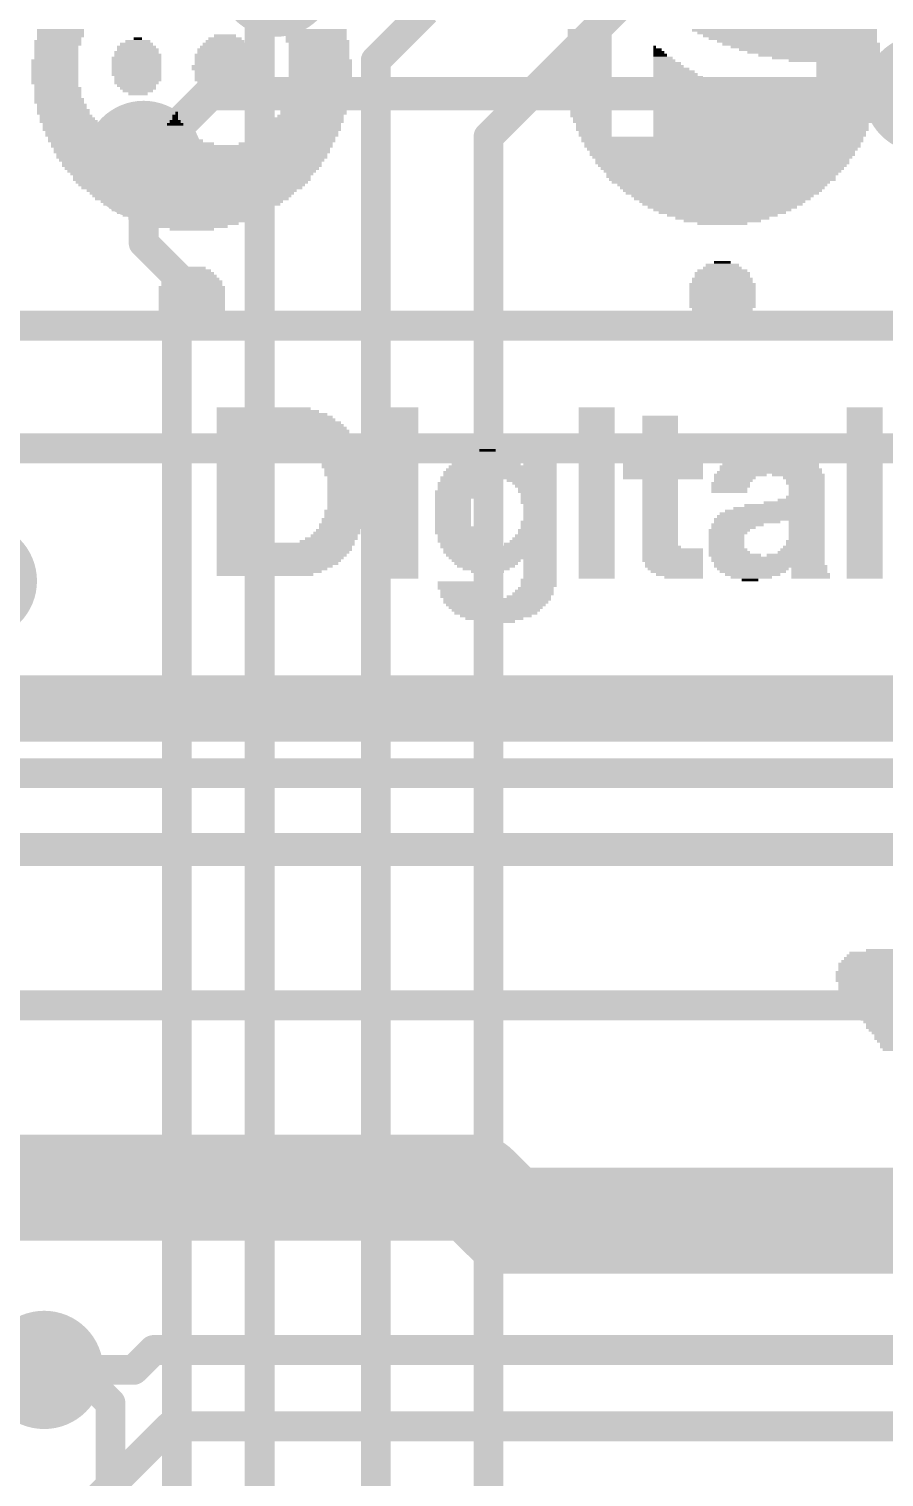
# Model space of a CAD drawing. Extents: x -17.8 to 79, y -18.3 to 67.8.
# Drawn here: x 40.4 to 46.95, y 36.14 to 47.23 of the extents above; entities that cross this region are included whole.
import ezdxf

# ---------------------------------------------------------------- set-up
doc = ezdxf.new("R2010")
doc.units = 0
for name, color, linetype in [('1', 12, 'CONTINUOUS'), ('16', 5, 'CONTINUOUS'), ('18', 3, 'CONTINUOUS'), ('200', 4, 'CONTINUOUS')]:
    doc.layers.add(name, color=color, linetype=linetype)

# ---------------------------------------------------------------- blocks, each defined once
blk = doc.blocks.new('RECT')
blk.add_solid([(-0.5, -0.5), (0.5, -0.5), (-0.5, 0.5), (0.5, 0.5)])
blk = doc.blocks.new('ROUNDV')
at = {"const_width": 0.5}
blk.add_lwpolyline([(0, -0.25, 1), (0, 0.25, 1), (0, -0.25)], format="xyb", dxfattribs=at)

msp = doc.modelspace()

# ---------------------------------------------------------------- linework, layer by layer
at = {"layer": '1', "const_width": 0.2286}
for points in [[(43.9166, 46.4058), (45.72, 48.2092)], [(42.164, 33.7282), (42.164, 47.498)], [(43.053, 46.99), (43.434, 47.371)], [(43.053, 33.9101), (43.053, 46.99)], [(43.9166, 34.0666), (43.9166, 46.4058)], [(41.275, 45.593), (41.275, 46.228)], [(41.529, 45.339), (41.275, 45.593)], [(41.529, 33.8003), (41.529, 45.339)], [(40.767, 36.957), (40.513, 36.957)], [(41.021, 36.703), (40.767, 36.957)], [(41.021, 33.9994), (41.021, 36.703)]]:
    msp.add_lwpolyline(points, dxfattribs=at)
at = {"layer": '1', "const_width": 0.1143}
for points in [[(43.1102, 46.99, 1), (42.9959, 46.99)], [(43.0126, 47.0304, 1), (43.0934, 46.9496)], [(43.9738, 46.4058, 1), (43.8595, 46.4058)], [(43.8762, 46.4462, 1), (43.957, 46.3654)], [(41.3321, 46.228, 1), (41.2178, 46.228)], [(41.2178, 45.593, 1), (41.3321, 45.593)], [(41.3154, 45.6334, 1), (41.2346, 45.5526)], [(41.5862, 45.339, 1), (41.4719, 45.339)], [(41.4886, 45.2986, 1), (41.5694, 45.3794)], [(40.513, 37.0142, 1), (40.513, 36.8999)], [(40.8074, 36.9974, 1), (40.7266, 36.9166)], [(40.767, 36.8999, 1), (40.767, 37.0142)], [(41.0782, 36.703, 1), (40.9639, 36.703)], [(40.9806, 36.6626, 1), (41.0614, 36.7434)]]:
    msp.add_lwpolyline(points, format="xyb", dxfattribs=at)
at = {"layer": '16'}
for points, const_width in [([(41.275, 46.228), (41.783, 46.736)], 0.254), ([(41.783, 46.736), (47.244, 46.736)], 0.254), ([(51.181, 44.958), (36.7538, 44.958)], 0.2286), ([(39.0398, 44.0182), (62.5348, 44.0182)], 0.2286), ([(39.0906, 42.0878), (59.9948, 42.0878)], 0.2286), ([(32.893, 41.529), (55.118, 41.529)], 0.2286), ([(35.4584, 40.9448), (53.848, 40.9448)], 0.254), ([(38.354, 39.751), (62.992, 39.751)], 0.2286), ([(36.83, 38.354), (43.815, 38.354)], 0.8128), ([(43.815, 38.354), (44.069, 38.1)], 0.8128), ([(44.069, 38.1), (47.5234, 38.1)], 0.8128), ([(41.3512, 37.1094), (41.1988, 36.957)], 0.2286), ([(59.1566, 37.1094), (41.3512, 37.1094)], 0.2286), ([(41.1988, 36.957), (40.513, 36.957)], 0.2286), ([(40.132, 35.179), (41.4782, 36.5252)], 0.2286), ([(41.4782, 36.5252), (58.5978, 36.5252)], 0.2286)]:
    msp.add_lwpolyline(points, dxfattribs=dict(at, const_width=const_width))
for points, const_width in [([(41.783, 46.7995, 1), (41.783, 46.6725)], 0.127), ([(41.8279, 46.6911, 1), (41.7381, 46.7809)], 0.127), ([(41.2301, 46.2729, 1), (41.3199, 46.1831)], 0.127), ([(43.9587, 38.4977, 1), (43.6713, 38.2103)], 0.4064), ([(43.815, 38.1508, 1), (43.815, 38.5572)], 0.4064), ([(44.069, 38.3032, 1), (44.069, 37.8968)], 0.4064), ([(43.9253, 37.9563, 1), (44.2127, 38.2437)], 0.4064), ([(41.3512, 37.1666, 1), (41.3512, 37.0523)], 0.1143), ([(41.3916, 37.069, 1), (41.3108, 37.1498)], 0.1143), ([(40.513, 37.0142, 1), (40.513, 36.8999)], 0.1143), ([(41.1988, 36.8999, 1), (41.1988, 37.0142)], 0.1143), ([(41.1584, 36.9974, 1), (41.2392, 36.9166)], 0.1143), ([(41.4782, 36.5824, 1), (41.4782, 36.4681)], 0.1143), ([(41.5186, 36.4848, 1), (41.4378, 36.5656)], 0.1143)]:
    msp.add_lwpolyline(points, format="xyb", dxfattribs=dict(at, const_width=const_width))

# ---------------------------------------------------------------- block references
at = {"layer": '18', "xscale": 0.9064, "yscale": 0.9064}
for p in [(42.291, 47.625), (42.291, 47.625), (47.244, 46.736), (47.244, 46.736), (41.275, 46.228), (41.275, 46.228), (40.005, 43.0022), (40.005, 43.0022), (40.513, 36.957), (40.513, 36.957)]:
    msp.add_blockref('ROUNDV', p, dxfattribs=at)
at = {"layer": '200', "yscale": 0.0212}
for p, xscale in [((40.6278, 47.1574), 0.3387), ((40.6384, 47.2209), 0.3598), ((40.6384, 47.1998), 0.3598), ((40.6384, 47.1786), 0.3598), ((41.231, 47.1574), 0.0635), ((41.8977, 47.1574), 0.254), ((41.8977, 47.1786), 0.1693), ((42.5856, 47.2209), 0.4868), ((42.5856, 47.1998), 0.4868), ((42.5962, 47.1786), 0.4656), ((42.5962, 47.1574), 0.4656), ((44.6916, 47.2209), 0.3387), ((44.6916, 47.1998), 0.3387), ((44.6916, 47.1786), 0.3387), ((44.6916, 47.1574), 0.3387), ((46.1838, 47.2209), 1.4181), ((46.205, 47.1998), 1.3758), ((46.2262, 47.1786), 1.3334), ((46.2473, 47.1574), 1.2911), ((40.6066, 47.0939), 0.3387), ((40.6066, 47.0728), 0.3387), ((40.6066, 47.0516), 0.3387), ((40.6172, 47.1363), 0.3598), ((40.6172, 47.1151), 0.3598), ((41.2204, 47.0516), 0.3387), ((41.2204, 47.0939), 0.2963), ((41.231, 47.0728), 0.3175), ((41.2204, 47.1151), 0.254), ((41.231, 47.1363), 0.1905), ((41.8977, 47.0728), 0.4233), ((41.8977, 47.0516), 0.4233), ((41.8977, 47.0939), 0.381), ((41.8977, 47.1151), 0.3387), ((41.8977, 47.1363), 0.2963), ((42.6068, 47.1363), 0.4868), ((42.6174, 47.1151), 0.4656), ((42.6174, 47.0939), 0.4656), ((42.6174, 47.0728), 0.4656), ((42.6174, 47.0516), 0.4656), ((44.681, 47.1151), 0.3598), ((44.681, 47.0939), 0.3598), ((44.681, 47.0728), 0.3598), ((44.681, 47.0516), 0.3598), ((44.6916, 47.1363), 0.3387), ((45.189, 47.0939), 0.0212), ((45.2102, 47.0728), 0.0635), ((45.2208, 47.0516), 0.0847), ((46.2791, 47.1363), 1.2276), ((46.3108, 47.1151), 1.2065), ((46.3426, 47.0939), 1.143), ((46.3743, 47.0728), 1.0795), ((46.4061, 47.0516), 1.016), ((40.596, 46.9881), 0.3598), ((40.596, 46.967), 0.3598), ((40.596, 46.9458), 0.3598), ((40.596, 46.9246), 0.3598), ((40.6066, 47.0305), 0.3387), ((40.6066, 47.0093), 0.3387), ((41.2204, 47.0093), 0.381), ((41.2204, 46.9881), 0.381), ((41.2204, 46.967), 0.381), ((41.2204, 46.9458), 0.381), ((41.2204, 46.9246), 0.381), ((41.231, 47.0305), 0.3598), ((41.8872, 46.9458), 0.4868), ((41.8872, 46.9246), 0.4868), ((41.8977, 47.0305), 0.4657), ((41.8977, 47.0093), 0.4657), ((41.8977, 46.9881), 0.4657), ((41.8977, 46.967), 0.4657), ((42.6174, 47.0305), 0.4656), ((42.6174, 47.0093), 0.4656), ((42.628, 46.9881), 0.4868), ((42.628, 46.967), 0.4868), ((42.628, 46.9458), 0.4868), ((42.628, 46.9246), 0.4868), ((44.681, 47.0305), 0.3598), ((44.681, 47.0093), 0.3598), ((44.681, 46.9881), 0.3598), ((44.681, 46.967), 0.3598), ((44.681, 46.9458), 0.3598), ((44.681, 46.9246), 0.3598), ((45.2525, 47.0093), 0.1482), ((45.2631, 46.9881), 0.1693), ((45.316, 46.9246), 0.2752), ((45.2314, 47.0305), 0.1058), ((45.2843, 46.967), 0.2117), ((45.2949, 46.9458), 0.2328), ((46.4484, 47.0305), 0.9313), ((46.5013, 47.0093), 0.8255), ((46.5648, 46.9881), 0.6985), ((46.6706, 46.967), 0.4868), ((46.6706, 46.9458), 0.4868), ((46.6706, 46.9246), 0.4868), ((40.596, 46.9035), 0.3598), ((40.596, 46.8823), 0.3598), ((40.596, 46.8611), 0.3598), ((40.596, 46.84), 0.3598), ((40.596, 46.8188), 0.3598), ((41.2204, 46.9035), 0.381), ((41.2204, 46.8823), 0.381), ((41.2204, 46.8188), 0.3387), ((41.231, 46.8611), 0.3598), ((41.231, 46.84), 0.3598), ((41.8977, 46.9035), 0.4657), ((41.8977, 46.8823), 0.4657), ((41.8977, 46.8611), 0.4657), ((41.8872, 46.84), 0.4445), ((41.8977, 46.8188), 0.4233), ((42.628, 46.9035), 0.4868), ((42.628, 46.8823), 0.4868), ((42.628, 46.8611), 0.4868), ((42.628, 46.84), 0.4868), ((42.6174, 46.8188), 0.4656), ((44.681, 46.9035), 0.3598), ((44.681, 46.8823), 0.3598), ((44.681, 46.8611), 0.3598), ((44.681, 46.84), 0.3598), ((44.681, 46.8188), 0.3598), ((45.3478, 46.8823), 0.3387), ((45.3689, 46.8611), 0.381), ((45.3901, 46.84), 0.4233), ((45.3372, 46.9035), 0.3175), ((45.4113, 46.8188), 0.4656), ((46.6706, 46.9035), 0.4868), ((46.6706, 46.8823), 0.4868), ((46.6706, 46.8611), 0.4868), ((46.6706, 46.84), 0.4868), ((46.6706, 46.8188), 0.4868), ((40.6066, 46.7976), 0.3387), ((40.6172, 46.7765), 0.3598), ((40.6172, 46.7553), 0.3598), ((40.6172, 46.7341), 0.3598), ((40.6172, 46.713), 0.3598), ((41.2204, 46.7976), 0.2963), ((41.231, 46.7765), 0.2752), ((41.231, 46.7553), 0.2328), ((41.231, 46.7341), 0.1482), ((41.8872, 46.7976), 0.4022), ((41.8977, 46.7765), 0.381), ((41.8977, 46.7553), 0.3387), ((41.8977, 46.7341), 0.2963), ((41.8872, 46.713), 0.2328), ((42.6068, 46.7553), 0.4868), ((42.6068, 46.7341), 0.4868), ((42.6068, 46.713), 0.4868), ((42.6174, 46.7976), 0.4656), ((42.6174, 46.7765), 0.4656), ((44.681, 46.7976), 0.3598), ((44.681, 46.7765), 0.3598), ((44.681, 46.7553), 0.3598), ((44.6916, 46.7341), 0.3387), ((44.6916, 46.713), 0.3387), ((45.4324, 46.7976), 0.508), ((45.4642, 46.7765), 0.5715), ((45.4853, 46.7553), 0.6138), ((45.5171, 46.7341), 0.6773), ((45.5488, 46.713), 0.7408), ((46.6706, 46.7976), 0.4868), ((46.6706, 46.7765), 0.4868), ((46.6706, 46.7553), 0.4868), ((46.6601, 46.7341), 0.4656), ((46.6601, 46.713), 0.4656), ((40.6278, 46.6918), 0.381), ((40.6278, 46.6706), 0.381), ((40.6595, 46.6071), 0.4022), ((40.649, 46.6495), 0.381), ((40.649, 46.6283), 0.381), ((41.8872, 46.6918), 0.1482), ((42.575, 46.6071), 0.508), ((42.5962, 46.6706), 0.508), ((42.5856, 46.6495), 0.4868), ((42.5856, 46.6283), 0.4868), ((42.6068, 46.6918), 0.4868), ((44.6916, 46.6918), 0.3387), ((44.6916, 46.6706), 0.3387), ((44.6916, 46.6495), 0.3387), ((44.7022, 46.6283), 0.3175), ((44.7022, 46.6071), 0.3175), ((45.5806, 46.6918), 0.8043), ((45.6229, 46.6706), 0.889), ((45.6653, 46.6495), 0.9736), ((45.7288, 46.6283), 1.1006), ((46.0251, 46.6071), 1.6933), ((46.6601, 46.6918), 0.4656), ((46.6601, 46.6706), 0.4656), ((46.6601, 46.6495), 0.4656), ((46.6495, 46.6283), 0.4445), ((40.6595, 46.586), 0.4022), ((40.6807, 46.5648), 0.4022), ((40.6913, 46.5436), 0.4233), ((40.7019, 46.5225), 0.4445), ((40.723, 46.5013), 0.4445), ((40.7336, 46.4801), 0.4657), ((41.5062, 46.4801), 0.1482), ((41.5168, 46.5013), 0.127), ((41.5168, 46.5225), 0.0847), ((41.5168, 46.5648), 0.0423), ((41.5168, 46.5436), 0.0423), ((41.5273, 46.586), 0.0212), ((42.5115, 46.4801), 0.5503), ((42.5221, 46.5013), 0.5291), ((42.5433, 46.5436), 0.5291), ((42.5433, 46.5225), 0.5291), ((42.5539, 46.5648), 0.508), ((42.575, 46.586), 0.508), ((44.7022, 46.586), 0.3175), ((44.7022, 46.5648), 0.3175), ((44.7128, 46.5436), 0.2963), ((44.7128, 46.5225), 0.2963), ((44.7234, 46.5013), 0.2752), ((44.7234, 46.4801), 0.2752), ((46.0145, 46.5648), 1.6721), ((46.0145, 46.5436), 1.6721), ((46.0145, 46.5225), 1.6721), ((46.0039, 46.5013), 1.6509), ((46.0039, 46.4801), 1.6509), ((46.0251, 46.586), 1.6933), ((40.7548, 46.459), 0.508), ((40.7865, 46.4378), 0.5291), ((40.8183, 46.4166), 0.5926), ((41.1146, 46.3955), 1.143), ((41.1358, 46.3743), 1.1853), ((41.4638, 46.4166), 0.3598), ((41.485, 46.4378), 0.2752), ((41.4956, 46.459), 0.2117), ((42.4163, 46.3743), 0.6561), ((42.4375, 46.3955), 0.6138), ((42.4586, 46.4166), 0.6138), ((42.4798, 46.4378), 0.5715), ((42.501, 46.459), 0.5715), ((44.7234, 46.459), 0.2752), ((44.734, 46.4378), 0.254), ((44.734, 46.4166), 0.254), ((45.7076, 46.3955), 2.1589), ((45.7076, 46.3743), 2.1589), ((46.0039, 46.459), 1.6509), ((45.9933, 46.4378), 1.6298), ((45.9933, 46.4166), 1.6298), ((41.1887, 46.3531), 1.2488), ((41.6438, 46.332), 2.1589), ((41.6438, 46.3108), 2.1166), ((41.6438, 46.2896), 2.1166), ((41.6438, 46.2685), 2.0743), ((42.3634, 46.3531), 0.7196), ((45.7076, 46.3531), 2.1166), ((45.7076, 46.332), 2.1166), ((45.7076, 46.3108), 2.0743), ((45.7076, 46.2896), 2.0319), ((45.7076, 46.2685), 2.0319), ((41.6438, 46.2473), 2.0743), ((41.6438, 46.2262), 2.0319), ((41.6438, 46.205), 1.9896), ((41.6438, 46.1838), 1.9896), ((41.6438, 46.1627), 1.9473), ((45.7076, 46.2473), 1.9896), ((45.7076, 46.2262), 1.9473), ((45.7076, 46.205), 1.9473), ((45.7076, 46.1838), 1.9049), ((45.7076, 46.1627), 1.8626), ((41.6438, 46.1415), 1.9049), ((41.6438, 46.1203), 1.8626), ((41.6438, 46.0992), 1.8203), ((41.6438, 46.078), 1.8203), ((41.6438, 46.0568), 1.7779), ((41.6438, 46.0357), 1.7356), ((45.7076, 46.1415), 1.8203), ((45.7076, 46.1203), 1.7779), ((45.697, 46.0992), 1.7568), ((45.7076, 46.078), 1.7356), ((45.697, 46.0568), 1.6721), ((45.7076, 46.0357), 1.6086), ((41.6438, 46.0145), 1.6933), ((41.6438, 45.9933), 1.6086), ((41.6438, 45.9722), 1.5663), ((41.6438, 45.951), 1.5239), ((41.6438, 45.9298), 1.4816), ((45.7076, 46.0145), 1.5663), ((45.7076, 45.9933), 1.5239), ((45.7076, 45.9722), 1.4816), ((45.7076, 45.951), 1.3969), ((45.7076, 45.9298), 1.3546), ((41.6438, 45.9087), 1.3969), ((41.6438, 45.8875), 1.3546), ((41.6438, 45.8663), 1.27), ((41.6438, 45.8452), 1.2276), ((41.6438, 45.824), 1.143), ((45.7076, 45.9087), 1.27), ((45.7076, 45.8875), 1.2276), ((45.7076, 45.8663), 1.143), ((45.7076, 45.8452), 1.0583), ((45.7076, 45.824), 0.9736), ((41.6438, 45.8028), 1.0583), ((41.6438, 45.7817), 0.9736), ((41.6438, 45.7605), 0.8466), ((41.6438, 45.7393), 0.7196), ((41.6438, 45.7182), 0.5503), ((45.7076, 45.8028), 0.8466), ((45.7076, 45.7817), 0.7196), ((45.7076, 45.7605), 0.5926), ((45.7076, 45.7393), 0.381), ((41.6438, 45.697), 0.3387), ((41.6438, 45.3795), 0.2963), ((41.6438, 45.4007), 0.2117), ((45.7076, 45.3795), 0.381), ((45.7076, 45.4007), 0.2963), ((45.7076, 45.4218), 0.254), ((45.7076, 45.443), 0.127), ((41.6438, 45.2949), 0.4656), ((41.6438, 45.2737), 0.4656), ((41.6438, 45.316), 0.4233), ((41.6438, 45.3372), 0.381), ((41.6438, 45.3584), 0.3387), ((45.7076, 45.2737), 0.508), ((45.7076, 45.316), 0.4656), ((45.7076, 45.2949), 0.4656), ((45.7076, 45.3584), 0.4233), ((45.7076, 45.3372), 0.4233), ((41.6438, 45.2525), 0.508), ((41.6438, 45.2314), 0.508), ((41.6438, 45.2102), 0.508), ((41.6438, 45.189), 0.508), ((41.6438, 45.1679), 0.508), ((45.7076, 45.2525), 0.508), ((45.7076, 45.2314), 0.508), ((45.7076, 45.2102), 0.508), ((45.7076, 45.189), 0.508), ((45.7076, 45.1679), 0.508), ((41.6438, 45.1467), 0.508), ((41.6438, 45.1255), 0.508), ((41.6438, 45.1044), 0.508), ((41.6438, 45.0832), 0.508), ((41.6438, 45.062), 0.508), ((41.6438, 45.0409), 0.4656), ((45.7076, 45.1467), 0.508), ((45.7076, 45.1255), 0.508), ((45.7076, 45.1044), 0.508), ((45.7076, 45.0832), 0.4656), ((45.7076, 45.062), 0.4656), ((45.7076, 45.0409), 0.4233), ((41.6438, 45.0197), 0.4656), ((41.6438, 44.9985), 0.4233), ((41.6438, 44.9774), 0.381), ((41.6438, 44.9562), 0.3387), ((41.6438, 44.935), 0.2963), ((45.7076, 45.0197), 0.4233), ((45.7076, 44.9985), 0.381), ((45.7076, 44.9774), 0.3387), ((45.7076, 44.9562), 0.254), ((45.7182, 44.935), 0.1482), ((41.6438, 44.9139), 0.2117), ((42.2258, 44.3001), 0.7831), ((42.1941, 44.3212), 0.7196), ((42.2576, 44.2789), 0.8466), ((43.2418, 44.3212), 0.2752), ((43.2418, 44.3001), 0.2752), ((43.2418, 44.2789), 0.2752), ((44.7445, 44.3212), 0.2752), ((44.7445, 44.3001), 0.2752), ((44.7445, 44.2789), 0.2752), ((46.7976, 44.3212), 0.2752), ((46.7976, 44.3001), 0.2752), ((46.7976, 44.2789), 0.2752), ((42.2787, 44.2577), 0.889), ((42.2893, 44.2366), 0.9101), ((42.3105, 44.2154), 0.9525), ((42.3316, 44.1731), 0.9948), ((42.3422, 44.1519), 1.016), ((42.3211, 44.1942), 0.9736), ((43.2418, 44.2577), 0.2752), ((43.2418, 44.2366), 0.2752), ((43.2418, 44.2154), 0.2752), ((43.2418, 44.1942), 0.2752), ((43.2418, 44.1731), 0.2752), ((43.2418, 44.1519), 0.2752), ((44.7445, 44.2577), 0.2752), ((44.7445, 44.2366), 0.2752), ((44.7445, 44.2154), 0.2752), ((44.7445, 44.1942), 0.2752), ((44.7445, 44.1731), 0.2752), ((44.7445, 44.1519), 0.2752), ((45.2314, 44.2577), 0.2752), ((45.2314, 44.2366), 0.2752), ((45.2314, 44.2154), 0.2752), ((45.2314, 44.1942), 0.2752), ((45.2314, 44.1731), 0.2752), ((45.2314, 44.1519), 0.2752), ((46.7976, 44.2577), 0.2752), ((46.7976, 44.2366), 0.2752), ((46.7976, 44.2154), 0.2752), ((46.7976, 44.1942), 0.2752), ((46.7976, 44.1731), 0.2752), ((46.7976, 44.1519), 0.2752), ((42.3422, 44.1307), 1.016), ((42.3634, 44.0884), 1.0583), ((41.9824, 44.0672), 0.2963), ((41.9824, 44.0461), 0.2963), ((42.3528, 44.1096), 1.0371), ((42.6597, 44.0672), 0.4656), ((42.702, 44.0461), 0.4233), ((43.2418, 44.1307), 0.2752), ((43.2418, 44.1096), 0.2752), ((44.7445, 44.1307), 0.2752), ((44.7445, 44.1096), 0.2752), ((45.2314, 44.1307), 0.2752), ((45.2314, 44.1096), 0.2752), ((45.2314, 44.0884), 0.2752), ((45.2314, 44.0672), 0.2752), ((45.2314, 44.0461), 0.2752), ((46.7976, 44.1307), 0.2752), ((46.7976, 44.1096), 0.2752), ((46.7976, 44.0884), 0.2752), ((46.7976, 44.0672), 0.2752), ((46.7976, 44.0461), 0.2752), ((41.9824, 44.0249), 0.2963), ((41.9824, 44.0037), 0.2963), ((41.9824, 43.9826), 0.2963), ((41.9824, 43.9614), 0.2963), ((41.9824, 43.9402), 0.2963), ((42.7232, 44.0249), 0.381), ((42.7444, 44.0037), 0.381), ((42.755, 43.9826), 0.3598), ((42.7761, 43.9614), 0.3598), ((42.7867, 43.9402), 0.3387), ((43.2418, 43.9614), 0.2752), ((43.2418, 43.9402), 0.2752), ((43.8979, 43.9402), 0.4445), ((43.9085, 43.9614), 0.381), ((43.9085, 43.9826), 0.2963), ((43.9085, 44.0037), 0.127), ((44.3106, 43.9614), 0.254), ((44.3106, 43.9402), 0.254), ((44.7445, 43.9614), 0.2752), ((44.7445, 43.9402), 0.2752), ((45.2525, 43.9614), 0.6138), ((45.2525, 43.9402), 0.6138), ((45.2314, 44.0249), 0.2752), ((45.2314, 44.0037), 0.2752), ((45.2314, 43.9826), 0.2752), ((46.078, 43.9402), 0.6138), ((46.078, 43.9614), 0.5291), ((46.0886, 43.9826), 0.4233), ((46.078, 44.0037), 0.1905), ((46.7976, 44.0249), 0.2752), ((46.7976, 44.0037), 0.2752), ((46.7976, 43.9826), 0.2752), ((46.7976, 43.9614), 0.2752), ((46.7976, 43.9402), 0.2752), ((41.9824, 43.9191), 0.2963), ((41.9824, 43.8979), 0.2963), ((41.9824, 43.8767), 0.2963), ((41.9824, 43.8556), 0.2963), ((41.9824, 43.8344), 0.2963), ((42.8079, 43.8767), 0.3387), ((42.7973, 43.9191), 0.3175), ((42.7973, 43.8979), 0.3175), ((42.8185, 43.8556), 0.3175), ((42.8185, 43.8344), 0.3175), ((43.2418, 43.9191), 0.2752), ((43.2418, 43.8979), 0.2752), ((43.2418, 43.8767), 0.2752), ((43.2418, 43.8556), 0.2752), ((43.2418, 43.8344), 0.2752), ((44.0037, 43.8344), 0.8678), ((44.0143, 43.8556), 0.8466), ((44.0249, 43.8767), 0.8255), ((43.8979, 43.8979), 0.5291), ((43.9085, 43.9191), 0.508), ((44.3106, 43.9191), 0.254), ((44.3106, 43.8979), 0.254), ((44.7445, 43.9191), 0.2752), ((44.7445, 43.8979), 0.2752), ((44.7445, 43.8767), 0.2752), ((44.7445, 43.8556), 0.2752), ((44.7445, 43.8344), 0.2752), ((45.2525, 43.9191), 0.6138), ((45.2525, 43.8979), 0.6138), ((45.2525, 43.8767), 0.6138), ((45.2525, 43.8556), 0.6138), ((45.2525, 43.8344), 0.6138), ((46.0674, 43.8344), 0.8043), ((46.0674, 43.8767), 0.762), ((46.078, 43.8556), 0.7831), ((46.078, 43.8979), 0.7408), ((46.078, 43.9191), 0.6561), ((46.7976, 43.9191), 0.2752), ((46.7976, 43.8979), 0.2752), ((46.7976, 43.8767), 0.2752), ((46.7976, 43.8556), 0.2752), ((46.7976, 43.8344), 0.2752), ((41.9824, 43.8132), 0.2963), ((41.9824, 43.7921), 0.2963), ((41.9824, 43.7709), 0.2963), ((41.9824, 43.7497), 0.2963), ((41.9824, 43.7286), 0.2963), ((41.9824, 43.7074), 0.2963), ((42.8185, 43.8132), 0.3175), ((42.829, 43.7921), 0.2963), ((42.829, 43.7709), 0.2963), ((42.829, 43.7497), 0.2963), ((42.829, 43.7286), 0.2963), ((42.829, 43.7074), 0.2963), ((43.2418, 43.8132), 0.2752), ((43.2418, 43.7921), 0.2752), ((43.2418, 43.7709), 0.2752), ((43.2418, 43.7497), 0.2752), ((43.2418, 43.7286), 0.2752), ((43.2418, 43.7074), 0.2752), ((43.6968, 43.7497), 0.3387), ((43.6757, 43.7074), 0.2963), ((43.6863, 43.7286), 0.3175), ((43.9932, 43.7921), 0.889), ((43.718, 43.7709), 0.3387), ((44.0037, 43.8132), 0.8678), ((44.2471, 43.7709), 0.381), ((44.2683, 43.7497), 0.3387), ((44.2789, 43.7286), 0.3175), ((44.2895, 43.7074), 0.2963), ((44.7445, 43.8132), 0.2752), ((44.7445, 43.7921), 0.2752), ((44.7445, 43.7709), 0.2752), ((44.7445, 43.7497), 0.2752), ((44.7445, 43.7286), 0.2752), ((44.7445, 43.7074), 0.2752), ((45.2525, 43.8132), 0.6138), ((45.2525, 43.7921), 0.6138), ((45.2314, 43.7709), 0.2752), ((45.2314, 43.7497), 0.2752), ((45.2314, 43.7286), 0.2752), ((45.2314, 43.7074), 0.2752), ((45.7711, 43.7497), 0.2963), ((45.7711, 43.7286), 0.2963), ((45.7605, 43.7074), 0.2752), ((45.8452, 43.8132), 0.4022), ((45.8028, 43.7921), 0.3175), ((45.7923, 43.7709), 0.2963), ((46.2897, 43.8132), 0.4022), ((46.332, 43.7921), 0.3175), ((46.3426, 43.7709), 0.2963), ((46.3426, 43.7497), 0.2963), ((46.3531, 43.7286), 0.2752), ((46.3531, 43.7074), 0.2752), ((46.7976, 43.8132), 0.2752), ((46.7976, 43.7921), 0.2752), ((46.7976, 43.7709), 0.2752), ((46.7976, 43.7497), 0.2752), ((46.7976, 43.7286), 0.2752), ((46.7976, 43.7074), 0.2752), ((41.9824, 43.6863), 0.2963), ((41.9824, 43.6651), 0.2963), ((41.9824, 43.6439), 0.2963), ((41.9824, 43.6228), 0.2963), ((41.9824, 43.6016), 0.2963), ((42.829, 43.6863), 0.2963), ((42.829, 43.6651), 0.2963), ((42.829, 43.6439), 0.2963), ((42.829, 43.6228), 0.2963), ((42.829, 43.6016), 0.2963), ((43.2418, 43.6863), 0.2752), ((43.2418, 43.6651), 0.2752), ((43.2418, 43.6439), 0.2752), ((43.2418, 43.6228), 0.2752), ((43.2418, 43.6016), 0.2752), ((43.6545, 43.6863), 0.2963), ((43.6545, 43.6651), 0.2963), ((43.6545, 43.6439), 0.2963), ((43.6439, 43.6228), 0.2752), ((43.6439, 43.6016), 0.2752), ((44.2895, 43.6863), 0.2963), ((44.3001, 43.6651), 0.2752), ((44.3001, 43.6439), 0.2752), ((44.3001, 43.6228), 0.2752), ((44.3001, 43.6016), 0.2752), ((44.7445, 43.6863), 0.2752), ((44.7445, 43.6651), 0.2752), ((44.7445, 43.6439), 0.2752), ((44.7445, 43.6228), 0.2752), ((44.7445, 43.6016), 0.2752), ((45.2314, 43.6863), 0.2752), ((45.2314, 43.6651), 0.2752), ((45.2314, 43.6439), 0.2752), ((45.2314, 43.6228), 0.2752), ((45.2314, 43.6016), 0.2752), ((45.7605, 43.6863), 0.2752), ((46.2579, 43.6016), 0.4656), ((46.3108, 43.6228), 0.3598), ((46.3426, 43.6439), 0.2963), ((46.3531, 43.6863), 0.2752), ((46.3531, 43.6651), 0.2752), ((46.7976, 43.6863), 0.2752), ((46.7976, 43.6651), 0.2752), ((46.7976, 43.6439), 0.2752), ((46.7976, 43.6228), 0.2752), ((46.7976, 43.6016), 0.2752), ((41.9824, 43.5804), 0.2963), ((41.9824, 43.5593), 0.2963), ((41.9824, 43.5381), 0.2963), ((41.9824, 43.5169), 0.2963), ((41.9824, 43.4958), 0.2963), ((42.8185, 43.5381), 0.3175), ((42.8185, 43.5169), 0.3175), ((42.8185, 43.4958), 0.3175), ((42.829, 43.5804), 0.2963), ((42.829, 43.5593), 0.2963), ((43.2418, 43.5804), 0.2752), ((43.2418, 43.5593), 0.2752), ((43.2418, 43.5381), 0.2752), ((43.2418, 43.5169), 0.2752), ((43.2418, 43.4958), 0.2752), ((43.6439, 43.5804), 0.2752), ((43.6439, 43.5593), 0.2752), ((43.6439, 43.5381), 0.2752), ((43.6439, 43.5169), 0.2752), ((43.6439, 43.4958), 0.2752), ((44.3106, 43.5804), 0.254), ((44.3106, 43.5593), 0.254), ((44.3106, 43.5381), 0.254), ((44.3106, 43.5169), 0.254), ((44.3106, 43.4958), 0.254), ((44.7445, 43.5804), 0.2752), ((44.7445, 43.5593), 0.2752), ((44.7445, 43.5381), 0.2752), ((44.7445, 43.5169), 0.2752), ((44.7445, 43.4958), 0.2752), ((45.2314, 43.5804), 0.2752), ((45.2314, 43.5593), 0.2752), ((45.2314, 43.5381), 0.2752), ((45.2314, 43.5169), 0.2752), ((45.2314, 43.4958), 0.2752), ((46.078, 43.4958), 0.8255), ((46.0886, 43.5169), 0.8043), ((46.1097, 43.5381), 0.762), ((46.1415, 43.5593), 0.6985), ((46.1838, 43.5804), 0.6138), ((46.7976, 43.5804), 0.2752), ((46.7976, 43.5593), 0.2752), ((46.7976, 43.5381), 0.2752), ((46.7976, 43.5169), 0.2752), ((46.7976, 43.4958), 0.2752), ((41.9824, 43.4746), 0.2963), ((41.9824, 43.4534), 0.2963), ((41.9824, 43.4323), 0.2963), ((41.9824, 43.4111), 0.2963), ((41.9824, 43.3899), 0.2963), ((42.7655, 43.3899), 0.3387), ((42.7867, 43.4323), 0.3387), ((42.7867, 43.4111), 0.3387), ((42.7973, 43.4746), 0.3175), ((42.7973, 43.4534), 0.3175), ((43.2418, 43.4746), 0.2752), ((43.2418, 43.4534), 0.2752), ((43.2418, 43.4323), 0.2752), ((43.2418, 43.4111), 0.2752), ((43.2418, 43.3899), 0.2752), ((43.6439, 43.4746), 0.2752), ((43.6439, 43.4534), 0.2752), ((43.6439, 43.4323), 0.2752), ((43.6545, 43.4111), 0.2963), ((43.6545, 43.3899), 0.2963), ((44.2895, 43.3899), 0.2963), ((44.3001, 43.4534), 0.2752), ((44.3001, 43.4323), 0.2752), ((44.3001, 43.4111), 0.2752), ((44.3106, 43.4746), 0.254), ((44.7445, 43.4746), 0.2752), ((44.7445, 43.4534), 0.2752), ((44.7445, 43.4323), 0.2752), ((44.7445, 43.4111), 0.2752), ((44.7445, 43.3899), 0.2752), ((45.2314, 43.4746), 0.2752), ((45.2314, 43.4534), 0.2752), ((45.2314, 43.4323), 0.2752), ((45.2314, 43.4111), 0.2752), ((45.2314, 43.3899), 0.2752), ((45.7605, 43.3899), 0.3175), ((45.824, 43.4323), 0.4022), ((45.7923, 43.4111), 0.3387), ((46.0674, 43.4746), 0.8466), ((45.8981, 43.4534), 0.508), ((46.3531, 43.4534), 0.2752), ((46.3531, 43.4323), 0.2752), ((46.3531, 43.4111), 0.2752), ((46.3531, 43.3899), 0.2752), ((46.7976, 43.4746), 0.2752), ((46.7976, 43.4534), 0.2752), ((46.7976, 43.4323), 0.2752), ((46.7976, 43.4111), 0.2752), ((46.7976, 43.3899), 0.2752), ((41.9824, 43.3688), 0.2963), ((41.9824, 43.3476), 0.2963), ((41.9824, 43.3264), 0.2963), ((41.9824, 43.3053), 0.2963), ((42.3634, 43.2841), 1.0583), ((42.3528, 43.2629), 1.0371), ((42.6809, 43.3053), 0.4233), ((42.7126, 43.3264), 0.4022), ((42.7338, 43.3476), 0.3598), ((42.755, 43.3688), 0.3598), ((43.2418, 43.3688), 0.2752), ((43.2418, 43.3476), 0.2752), ((43.2418, 43.3264), 0.2752), ((43.2418, 43.3053), 0.2752), ((43.2418, 43.2841), 0.2752), ((43.2418, 43.2629), 0.2752), ((43.6651, 43.3688), 0.3175), ((43.6757, 43.3476), 0.2963), ((43.6968, 43.3053), 0.3387), ((43.6863, 43.3264), 0.3175), ((43.7286, 43.2841), 0.3598), ((43.9932, 43.2629), 0.889), ((44.2366, 43.2841), 0.4022), ((44.2577, 43.3053), 0.3598), ((44.2683, 43.3264), 0.3387), ((44.2789, 43.3476), 0.3175), ((44.2895, 43.3688), 0.2963), ((44.7445, 43.3688), 0.2752), ((44.7445, 43.3476), 0.2752), ((44.7445, 43.3264), 0.2752), ((44.7445, 43.3053), 0.2752), ((44.7445, 43.2841), 0.2752), ((44.7445, 43.2629), 0.2752), ((45.2314, 43.3688), 0.2752), ((45.2314, 43.3476), 0.2752), ((45.2314, 43.3264), 0.2752), ((45.2314, 43.3053), 0.2752), ((45.2314, 43.2841), 0.2752), ((45.2419, 43.2629), 0.2963), ((45.7499, 43.3688), 0.2963), ((45.7393, 43.3476), 0.2752), ((45.7393, 43.3264), 0.2752), ((45.7393, 43.3053), 0.2752), ((45.7393, 43.2841), 0.2752), ((45.7393, 43.2629), 0.2752), ((46.332, 43.2629), 0.3175), ((46.3426, 43.3053), 0.2963), ((46.3426, 43.2841), 0.2963), ((46.3531, 43.3688), 0.2752), ((46.3531, 43.3476), 0.2752), ((46.3531, 43.3264), 0.2752), ((46.7976, 43.3688), 0.2752), ((46.7976, 43.3476), 0.2752), ((46.7976, 43.3264), 0.2752), ((46.7976, 43.3053), 0.2752), ((46.7976, 43.2841), 0.2752), ((46.7976, 43.2629), 0.2752), ((42.3422, 43.2206), 1.016), ((42.3316, 43.1994), 0.9948), ((42.3105, 43.1571), 0.9525), ((42.3528, 43.2418), 1.0371), ((42.3211, 43.1783), 0.9736), ((43.2418, 43.2418), 0.2752), ((43.2418, 43.2206), 0.2752), ((43.2418, 43.1994), 0.2752), ((43.2418, 43.1783), 0.2752), ((43.2418, 43.1571), 0.2752), ((44.0037, 43.2418), 0.8678), ((44.0037, 43.2206), 0.8678), ((44.0143, 43.1994), 0.8466), ((44.0249, 43.1783), 0.8255), ((43.8979, 43.1571), 0.5291), ((44.3106, 43.1571), 0.254), ((44.7445, 43.2418), 0.2752), ((44.7445, 43.2206), 0.2752), ((44.7445, 43.1994), 0.2752), ((44.7445, 43.1783), 0.2752), ((44.7445, 43.1571), 0.2752), ((45.3266, 43.2418), 0.4657), ((45.3266, 43.2206), 0.4657), ((45.3266, 43.1994), 0.4657), ((45.3266, 43.1783), 0.4657), ((45.3266, 43.1571), 0.4657), ((45.7499, 43.2418), 0.2963), ((45.8028, 43.1994), 0.4022), ((45.7605, 43.2206), 0.3175), ((46.0568, 43.1783), 0.8678), ((46.0568, 43.1571), 0.8678), ((46.2685, 43.1994), 0.4445), ((46.3108, 43.2206), 0.3598), ((46.3214, 43.2418), 0.3387), ((46.7976, 43.2418), 0.2752), ((46.7976, 43.2206), 0.2752), ((46.7976, 43.1994), 0.2752), ((46.7976, 43.1783), 0.2752), ((46.7976, 43.1571), 0.2752), ((42.2787, 43.1148), 0.889), ((42.2046, 43.0513), 0.7408), ((42.2999, 43.1359), 0.9313), ((42.2576, 43.0936), 0.8466), ((42.2364, 43.0724), 0.8043), ((43.2418, 43.1359), 0.2752), ((43.2418, 43.1148), 0.2752), ((43.2418, 43.0936), 0.2752), ((43.2418, 43.0724), 0.2752), ((43.2418, 43.0513), 0.2752), ((43.8979, 43.1359), 0.4868), ((43.8979, 43.1148), 0.4445), ((43.8979, 43.0936), 0.3598), ((43.9085, 43.0724), 0.254), ((44.3106, 43.1359), 0.254), ((44.3106, 43.1148), 0.254), ((44.3106, 43.0936), 0.254), ((44.3106, 43.0724), 0.254), ((44.3106, 43.0513), 0.254), ((44.7445, 43.1359), 0.2752), ((44.7445, 43.1148), 0.2752), ((44.7445, 43.0936), 0.2752), ((44.7445, 43.0724), 0.2752), ((44.7445, 43.0513), 0.2752), ((45.3372, 43.1359), 0.4445), ((45.3372, 43.1148), 0.4445), ((45.3478, 43.0936), 0.4233), ((45.3584, 43.0724), 0.4022), ((45.3795, 43.0513), 0.3598), ((46.0674, 43.1359), 0.8466), ((46.078, 43.1148), 0.8678), ((45.9404, 43.0936), 0.5503), ((45.9404, 43.0724), 0.508), ((45.9404, 43.0513), 0.4233), ((46.3743, 43.0936), 0.2752), ((46.3743, 43.0724), 0.2752), ((46.3849, 43.0513), 0.2963), ((46.7976, 43.1359), 0.2752), ((46.7976, 43.1148), 0.2752), ((46.7976, 43.0936), 0.2752), ((46.7976, 43.0724), 0.2752), ((46.7976, 43.0513), 0.2752), ((43.2418, 43.0301), 0.2752), ((43.6651, 42.9878), 0.2752), ((43.6757, 42.9666), 0.2963), ((43.6757, 42.9454), 0.2963), ((44.2789, 42.9454), 0.2752), ((44.3001, 43.0089), 0.2752), ((44.3001, 42.9878), 0.2752), ((44.3001, 42.9666), 0.2752), ((44.3106, 43.0301), 0.254), ((44.7445, 43.0301), 0.2752), ((45.4113, 43.0301), 0.2963), ((45.9298, 43.0301), 0.3175), ((45.9192, 43.0089), 0.127), ((46.3849, 43.0301), 0.2963), ((46.7976, 43.0301), 0.2752), ((43.6968, 42.9243), 0.2963), ((43.7074, 42.9031), 0.3175), ((43.7286, 42.882), 0.3598), ((43.9826, 42.8608), 0.8255), ((43.972, 42.8396), 0.8043), ((43.972, 42.8185), 0.762), ((44.226, 42.882), 0.3387), ((44.2577, 42.9031), 0.3175), ((44.2683, 42.9243), 0.2963), ((43.972, 42.7973), 0.7196), ((43.972, 42.7761), 0.6773), ((43.972, 42.755), 0.635), ((43.972, 42.7338), 0.5503), ((43.9614, 42.7126), 0.4445), ((43.972, 42.6915), 0.2963), ((46.2262, 42.2681), 37.1037), ((46.2262, 42.247), 37.1037), ((46.2262, 42.2258), 37.1037), ((46.2262, 42.2046), 37.1037), ((46.2262, 42.1835), 37.1037), ((46.2262, 42.1623), 37.1037), ((46.2262, 42.1411), 37.1037), ((46.2262, 42.12), 37.1037), ((46.2262, 42.0988), 37.1037), ((46.2262, 42.0777), 37.1037), ((46.2262, 42.0565), 37.1037), ((46.2262, 42.0353), 37.1037), ((46.2262, 42.0142), 37.1037), ((46.2262, 41.993), 37.1037), ((46.2262, 41.9718), 37.1037), ((46.2262, 41.9507), 37.1037), ((46.2262, 41.9295), 37.1037), ((46.2262, 41.9083), 37.1037), ((46.2262, 41.8872), 37.1037), ((46.2262, 41.866), 37.1037), ((46.2262, 41.8448), 37.1037), ((46.2262, 41.8237), 37.1037), ((46.2262, 41.8025), 37.1037), ((46.2262, 41.7813), 37.1037), ((46.9775, 40.1727), 0.3387), ((47.422, 40.0669), 1.6509), ((47.4432, 40.0457), 1.6933), ((47.4114, 40.0881), 1.5874), ((47.3903, 40.1092), 1.5028), ((47.3691, 40.1304), 1.4181), ((47.3268, 40.1516), 1.2911), ((47.4644, 40.0034), 1.7779), ((47.4855, 39.9822), 1.8203), ((47.4961, 39.9611), 1.8414), ((47.5067, 39.9399), 1.8626), ((47.4644, 40.0246), 1.7356), ((47.5384, 39.8976), 1.8838), ((47.5279, 39.9187), 1.8626), ((47.549, 39.8764), 1.9049), ((47.5702, 39.8552), 1.9049), ((47.5913, 39.8341), 1.9049), ((47.5913, 39.8129), 1.9049), ((48.311, 39.7917), 3.3019), ((47.9194, 39.7494), 2.4764), ((47.9406, 39.7706), 2.5187), ((47.9194, 39.7282), 2.4341), ((47.93, 39.7071), 2.4129), ((47.93, 39.6859), 2.3706), ((47.9194, 39.6647), 2.3494), ((47.93, 39.6436), 2.3282), ((47.9406, 39.6224), 2.3071), ((47.9406, 39.6012), 2.2647), ((47.9406, 39.5801), 2.2647), ((47.9406, 39.5589), 2.2224), ((47.9512, 39.5378), 2.2012), ((47.9617, 39.5166), 2.1801), ((47.9617, 39.4954), 2.1801), ((47.9617, 39.4743), 2.1377), ((47.9723, 39.4531), 2.1166), ((47.9723, 39.4319), 2.1166), ((47.9829, 39.4108), 2.0954)]:
    msp.add_blockref('RECT', p, dxfattribs=dict(at, xscale=xscale))

doc.saveas('drawing.dxf')
